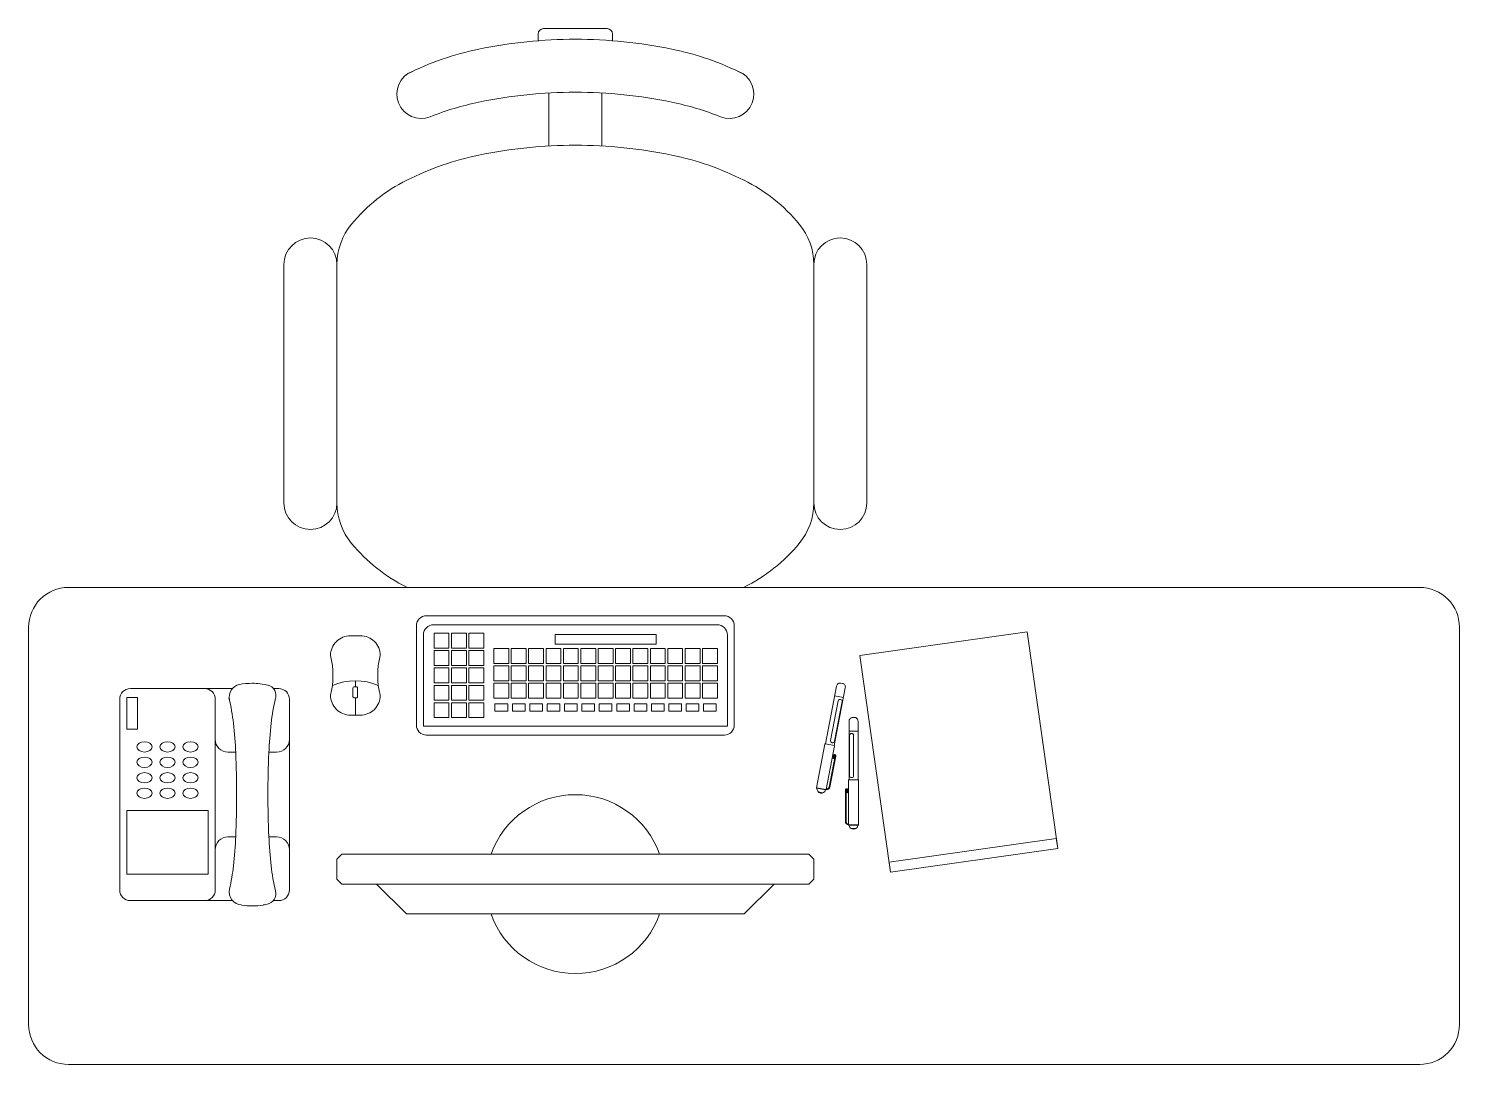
# Model space of a CAD drawing. Header units: millimetres. Extents: x 1551 to 1744, y 1536 to 1676.
# Drawn here: x 1575.98 to 1577.42, y 1580.012 to 1581.054 of the extents above; entities that cross this region are included whole.
import ezdxf

# ---------------------------------------------------------------- set-up
doc = ezdxf.new("R2010")
doc.units = ezdxf.units.MM
doc.layers.add('03_Fina', color=7, linetype='Continuous', lineweight=9)

# ---------------------------------------------------------------- blocks, each defined once
blk = doc.blocks.new('*U49')
blk.add_lwpolyline([(-0.0075, -0.0075), (0.0075, -0.0075), (0.0075, 0.0075), (-0.0075, 0.0075)], close=True)
blk = doc.blocks.new('*U50')
at = {"layer": '03_Fina', "color": 0, "linetype": 'ByBlock', "lineweight": -2, "transparency": 16777216}
for p in [(0, 0), (0.0175, 0), (0.035, 0), (0.0525, 0), (0.07, 0), (0.0875, 0), (0.105, 0), (0.1225, 0), (0.14, 0), (0.1575, 0), (0.175, 0), (0.1925, 0), (0.21, 0), (0, -0.0175), (0.0175, -0.0175), (0.035, -0.0175), (0.0525, -0.0175), (0.07, -0.0175), (0.0875, -0.0175), (0.105, -0.0175), (0.1225, -0.0175), (0.14, -0.0175), (0.1575, -0.0175), (0.175, -0.0175), (0.1925, -0.0175), (0.21, -0.0175), (0, -0.035), (0.0175, -0.035), (0.035, -0.035), (0.0525, -0.035), (0.07, -0.035), (0.0875, -0.035), (0.105, -0.035), (0.1225, -0.035), (0.14, -0.035), (0.1575, -0.035), (0.175, -0.035), (0.1925, -0.035), (0.21, -0.035)]:
    blk.add_blockref('*U49', p, dxfattribs=at)
blk = doc.blocks.new('*U51')
blk.add_lwpolyline([(-0.0075, -0.0075), (0.0075, -0.0075), (0.0075, 0.0075), (-0.0075, 0.0075)], close=True)
blk = doc.blocks.new('*U52')
at = {"layer": '03_Fina', "color": 0, "linetype": 'ByBlock', "lineweight": -2, "transparency": 16777216}
for p in [(0, 0), (0.0175, 0), (0.035, 0), (0, -0.0175), (0.0175, -0.0175), (0.035, -0.0175), (0, -0.035), (0.0175, -0.035), (0.035, -0.035), (0, -0.0525), (0.0175, -0.0525), (0.035, -0.0525), (0, -0.07), (0.0175, -0.07), (0.035, -0.07)]:
    blk.add_blockref('*U51', p, dxfattribs=at)
blk = doc.blocks.new('*U53')
blk.add_lwpolyline([(-0.0064, 0.0037), (0.0064, 0.0037), (0.0064, -0.0037), (-0.0064, -0.0037)], close=True)
blk = doc.blocks.new('*U54')
at = {"layer": '03_Fina', "color": 0, "linetype": 'ByBlock', "lineweight": -2, "transparency": 16777216}
for p in [(0, 0), (0.0175, 0), (0.035, 0), (0.0525, 0), (0.07, 0), (0.0875, 0), (0.105, 0), (0.1225, 0), (0.14, 0), (0.1575, 0), (0.175, 0), (0.1925, 0), (0.21, 0)]:
    blk.add_blockref('*U53', p, dxfattribs=at)
blk = doc.blocks.new('*U55')
blk.add_ellipse((0, 0), major_axis=(-0.0077, 0), ratio=0.672701)
blk = doc.blocks.new('*U56')
at = {"layer": '03_Fina', "color": 0, "linetype": 'ByBlock', "lineweight": -2, "transparency": 16777216}
for p in [(0, 0), (0.0231, 0), (0.0462, 0), (0, -0.0155), (0.0231, -0.0155), (0.0462, -0.0155), (0, -0.0311), (0.0231, -0.0311), (0.0462, -0.0311), (0, -0.0466), (0.0231, -0.0466), (0.0462, -0.0466)]:
    blk.add_blockref('*U55', p, dxfattribs=at)

msp = doc.modelspace()

# ---------------------------------------------------------------- linework, layer by layer
at = {"layer": '03_Fina', "color": 252, "lineweight": 9, "true_color": 0x939598}
for p, q in [((1576.4931, 1581.0418), (1576.4931, 1581.0486)), ((1576.5624, 1581.0539), (1576.4984, 1581.0539)), ((1576.5678, 1581.0418), (1576.5678, 1581.0486)), ((1576.5038, 1580.9892), (1576.5038, 1580.9358)), ((1576.5571, 1580.9892), (1576.5571, 1580.9358)), ((1576.2371, 1580.8166), (1576.2371, 1580.5766)), ((1576.2904, 1580.8166), (1576.2904, 1580.5766)), ((1576.7704, 1580.8166), (1576.7704, 1580.5766)), ((1576.8238, 1580.8166), (1576.8238, 1580.5766)), ((1576.1852, 1580.3899), (1576.0826, 1580.3899)), ((1576.232, 1580.3899), (1576.2265, 1580.3899)), ((1576.309, 1580.3977), (1576.309, 1580.3916)), ((1576.072, 1580.1872), (1576.072, 1580.3792)), ((1576.0896, 1580.381), (1576.0789, 1580.381)), ((1576.0789, 1580.349), (1576.0789, 1580.381)), ((1576.0896, 1580.349), (1576.0896, 1580.381)), ((1576.168, 1580.1872), (1576.168, 1580.3792)), ((1576.2426, 1580.1872), (1576.2426, 1580.3792)), ((1576.309, 1580.3804), (1576.309, 1580.3631)), ((1576.7914, 1580.3826), (1576.8003, 1580.3809)), ((1576.0896, 1580.349), (1576.0789, 1580.349)), ((1576.8149, 1580.3471), (1576.8059, 1580.3471)), ((1576.7731, 1580.2901), (1576.7815, 1580.334)), ((1576.7819, 1580.3343), (1576.7911, 1580.3325)), ((1576.7914, 1580.3321), (1576.7829, 1580.2883)), ((1576.1886, 1580.3259), (1576.1808, 1580.3259)), ((1576.2298, 1580.3259), (1576.222, 1580.3259)), ((1576.7829, 1580.2883), (1576.7731, 1580.2901)), ((1576.7735, 1580.2896), (1576.7823, 1580.2879)), ((1576.7796, 1580.285), (1576.7749, 1580.2859)), ((1576.7796, 1580.285), (1576.7796, 1580.285)), ((1576.7829, 1580.2883), (1576.7829, 1580.2883)), ((1576.8054, 1580.2976), (1576.8054, 1580.2529)), ((1576.8151, 1580.2979), (1576.8057, 1580.2979)), ((1576.8154, 1580.2529), (1576.8154, 1580.2976)), ((1576.161, 1580.2672), (1576.0789, 1580.2672)), ((1576.0789, 1580.2672), (1576.0789, 1580.2032)), ((1576.161, 1580.2672), (1576.161, 1580.2032)), ((1576.8054, 1580.2529), (1576.8054, 1580.2529)), ((1576.8054, 1580.2529), (1576.8154, 1580.2529)), ((1576.8148, 1580.2524), (1576.8059, 1580.2524)), ((1576.808, 1580.2491), (1576.808, 1580.2491)), ((1576.808, 1580.2491), (1576.8128, 1580.2491)), ((1576.1886, 1580.2406), (1576.1808, 1580.2406)), ((1576.2298, 1580.2406), (1576.222, 1580.2406)), ((1576.161, 1580.2032), (1576.0789, 1580.2032)), ((1576.1852, 1580.1766), (1576.0826, 1580.1766)), ((1576.232, 1580.1766), (1576.2264, 1580.1766))]:
    msp.add_line(p, q, dxfattribs=at)
for points in [[(1576.0202, 1580.4917), (1577.3802, 1580.4917, -0.414214), (1577.4202, 1580.4517), (1577.4202, 1580.0517, -0.414214), (1577.3802, 1580.0117), (1576.0202, 1580.0117, -0.414214), (1575.9802, 1580.0517), (1575.9802, 1580.4517, -0.414214)], [(1576.6804, 1580.4631), (1576.3804, 1580.4631, 0.414214), (1576.3704, 1580.4531), (1576.3704, 1580.3531, 0.414214), (1576.3804, 1580.3431), (1576.6804, 1580.3431, 0.414214), (1576.6904, 1580.3531), (1576.6904, 1580.4531, 0.414214)], [(1576.6834, 1580.3521), (1576.3775, 1580.3521), (1576.3775, 1580.4439, -0.414214), (1576.3877, 1580.4541), (1576.6732, 1580.4541, -0.414214), (1576.6834, 1580.4439)], [(1576.314, 1580.4431), (1576.304, 1580.4431, 0.414214), (1576.284, 1580.4231, -0.125), (1576.284, 1580.3831, 0.414214), (1576.304, 1580.3631), (1576.314, 1580.3631, 0.414214), (1576.334, 1580.3831, -0.125), (1576.334, 1580.4231, 0.414214)], [(1576.3101, 1580.3804), (1576.3078, 1580.3804, -0.414214), (1576.3066, 1580.3816), (1576.3066, 1580.3904, -0.414214), (1576.3078, 1580.3916), (1576.3101, 1580.3916, -0.414214), (1576.3113, 1580.3904), (1576.3113, 1580.3816, -0.414214)], [(1576.7887, 1580.3355), (1576.789, 1580.3354, 0.414214), (1576.7912, 1580.3369), (1576.7989, 1580.3767, 0.414214), (1576.7974, 1580.3789), (1576.7971, 1580.379, 0.414214), (1576.7949, 1580.3775), (1576.7873, 1580.3377, 0.414214)], [(1576.8086, 1580.3003), (1576.8083, 1580.3003, -0.414214), (1576.8064, 1580.3022), (1576.8064, 1580.3428, -0.414214), (1576.8083, 1580.3447), (1576.8086, 1580.3447, -0.414214), (1576.8104, 1580.3428), (1576.8104, 1580.3022, -0.414214)]]:
    msp.add_lwpolyline(points, format="xyb", close=True, dxfattribs=at)
for points in [[(1576.6118, 1580.4345), (1576.5101, 1580.4345), (1576.5101, 1580.4443), (1576.6118, 1580.4443)], [(1576.9851, 1580.4468), (1576.8168, 1580.423), (1576.8476, 1580.2052), (1577.0159, 1580.229)], [(1577.0145, 1580.2389), (1576.8462, 1580.2151), (1576.8476, 1580.2052), (1577.0159, 1580.229)], [(1576.7654, 1580.2231), (1576.2954, 1580.2231), (1576.2904, 1580.2181), (1576.2904, 1580.1981), (1576.2954, 1580.1931), (1576.7654, 1580.1931), (1576.7704, 1580.1981), (1576.7704, 1580.2181)], [(1576.3304, 1580.1931), (1576.3604, 1580.1631), (1576.7004, 1580.1631), (1576.7304, 1580.1931)]]:
    msp.add_lwpolyline(points, close=True, dxfattribs=at)
for points in [[(1576.7821, 1580.3342), (1576.7933, 1580.3924, -0.414214), (1576.7977, 1580.3954), (1576.7992, 1580.3951, -0.414214), (1576.8021, 1580.3907), (1576.7909, 1580.3325)], [(1576.8149, 1580.2979), (1576.8149, 1580.3571, 0.414214), (1576.8111, 1580.3609), (1576.8096, 1580.3609, 0.414214), (1576.8059, 1580.3571), (1576.8059, 1580.2979)], [(1576.783, 1580.2889, 0.414214), (1576.786, 1580.2908), (1576.792, 1580.3221, 0.414214), (1576.7915, 1580.3229), (1576.7915, 1580.3229, 0.414214), (1576.7908, 1580.3224), (1576.7904, 1580.3206, 0.317837), (1576.7907, 1580.32, -0.317837), (1576.7909, 1580.3197), (1576.7909, 1580.3197, -0.517638), (1576.7904, 1580.3195, -0.317837), (1576.7898, 1580.3208), (1576.7901, 1580.3225, -0.414214), (1576.7916, 1580.3235, -0.414214), (1576.7926, 1580.322), (1576.7866, 1580.2907, -0.414214), (1576.7829, 1580.2883)], [(1576.8054, 1580.2535, -0.414214), (1576.8029, 1580.256), (1576.8029, 1580.2879, -0.414214), (1576.8035, 1580.2885), (1576.8035, 1580.2885, -0.414214), (1576.8041, 1580.2879), (1576.8041, 1580.2861, -0.317837), (1576.8037, 1580.2855, 0.317837), (1576.8035, 1580.2852), (1576.8035, 1580.2852, 0.517638), (1576.8039, 1580.2849, 0.317837), (1576.8047, 1580.2861), (1576.8047, 1580.2879, 0.414214), (1576.8035, 1580.2891, 0.414214), (1576.8022, 1580.2879), (1576.8022, 1580.256, 0.414214), (1576.8054, 1580.2529)]]:
    msp.add_lwpolyline(points, format="xyb", dxfattribs=at)
for centre, radius, start, end in [((1576.4984, 1581.0486), 0.00533, 90, 180), ((1576.5624, 1581.0486), 0.00533, 0, 90), ((1576.5304, 1580.5646), 0.4786, 90, 101.7009), ((1576.5304, 1580.5646), 0.4786, 78.2991, 90), ((1576.4937, 1580.7423), 0.2972, 101.7009, 116.5651), ((1576.5672, 1580.7423), 0.2972, 63.4349, 78.2991), ((1576.3753, 1580.9881), 0.0245, 111.5813, 291.5813), ((1576.6856, 1580.9881), 0.0245, 248.4187, 68.4187), ((1576.4937, 1580.6889), 0.2972, 101.7009, 111.5813), ((1576.5304, 1580.5113), 0.4786, 90, 101.7009), ((1576.5304, 1580.5113), 0.4786, 78.2991, 90), ((1576.5672, 1580.6889), 0.2972, 68.4187, 78.2991), ((1576.5304, 1580.458), 0.4786, 90, 101.7009), ((1576.5304, 1580.458), 0.4786, 78.2991, 90), ((1576.4937, 1580.6356), 0.2972, 101.7009, 116.5651), ((1576.5672, 1580.6356), 0.2972, 63.4349, 78.2991), ((1576.4378, 1580.7473), 0.1723, 116.5651, 140.3607), ((1576.6231, 1580.7473), 0.1723, 39.6393, 63.4349), ((1576.3542, 1580.8166), 0.0637, 140.3607, 180), ((1576.7067, 1580.8166), 0.0637, 0, 39.6393), ((1576.2638, 1580.8166), 0.0267, 0, 180), ((1576.7971, 1580.8166), 0.0267, 0, 180), ((1576.2638, 1580.5766), 0.0267, 180, 0), ((1576.3542, 1580.5766), 0.0637, 180, 219.6393), ((1576.7067, 1580.5766), 0.0637, 320.3607, 0), ((1576.7971, 1580.5766), 0.0267, 180, 0), ((1576.4378, 1580.6459), 0.1723, 219.6393, 243.4349), ((1576.6231, 1580.6459), 0.1723, 296.5651, 320.3607), ((1576.0826, 1580.3792), 0.0107, 90, 180), ((1576.1573, 1580.3792), 0.0107, 0, 90), ((1576.1948, 1580.3814), 0.0128, 101.2958, 193.3617), ((1576.2053, 1580.3287), 0.0665, 90, 101.2958), ((1576.2053, 1580.3287), 0.0665, 76.0825, 90), ((1576.2184, 1580.383), 0.0107, 340.2489, 76.4245), ((1576.232, 1580.3792), 0.0107, 0, 90), ((1576.309, 1580.3373), 0.0604, 67.5, 112.5), ((1575.997, 1580.3344), 0.1904, 6.1675, 13.8968), ((1576.1937, 1580.3953), 0.0197, 233.5958, 233.7272), ((1576.4135, 1580.3344), 0.1904, 166.1032, 173.8325), ((1575.7151, 1580.304), 0.474, 2.5629, 6.1675), ((1576.6955, 1580.304), 0.474, 173.8325, 177.4371), ((1576.1808, 1580.3387), 0.0128, 180, 270), ((1576.2298, 1580.3387), 0.0128, 270, 0), ((1576.7819, 1580.334), 0.000313, 79.0871, 169.0871), ((1576.7911, 1580.3322), 0.000313, 349.0871, 79.0871), ((1575.252, 1580.2832), 0.9375, 0, 2.5629), ((1577.1585, 1580.2832), 0.9375, 177.4371, 180), ((1576.7736, 1580.2901), 0.0005, 169.0871, 262.2718), ((1576.778, 1580.2892), 0.0045, 175.4565, 342.7176), ((1576.7824, 1580.2883), 0.0005, 255.9023, 349.0871), ((1576.8057, 1580.2976), 0.000313, 90, 180), ((1576.8151, 1580.2976), 0.000313, 0, 90), ((1575.252, 1580.2832), 0.9375, 357.4371, 0), ((1577.1585, 1580.2832), 0.9375, 180, 182.5629), ((1576.5304, 1580.1931), 0.09, 19.4712, 160.5288), ((1576.8059, 1580.2529), 0.0005, 180, 273.1847), ((1576.8104, 1580.2529), 0.0045, 186.3695, 353.6305), ((1576.8149, 1580.2529), 0.0005, 266.8153, 0), ((1576.1808, 1580.2278), 0.0128, 90, 180), ((1575.7151, 1580.2625), 0.474, 353.8325, 357.4371), ((1576.6955, 1580.2625), 0.474, 182.5629, 186.1675), ((1576.2298, 1580.2278), 0.0128, 0, 90), ((1575.997, 1580.232), 0.1904, 346.6383, 353.8325), ((1576.4135, 1580.232), 0.1904, 186.1675, 193.8968), ((1576.0826, 1580.1872), 0.0107, 180, 270), ((1576.1573, 1580.1872), 0.0107, 270, 0), ((1576.1948, 1580.1851), 0.0128, 166.6383, 268.4297), ((1576.2184, 1580.1836), 0.0107, 279.5352, 14.6502), ((1576.232, 1580.1872), 0.0107, 270, 0), ((1576.2053, 1580.2377), 0.0665, 260.5924, 270), ((1576.2053, 1580.2377), 0.0665, 270, 279.4076), ((1576.2099, 1580.21), 0.0384, 279.4076, 287.8024), ((1576.5304, 1580.1931), 0.09, 199.4712, 340.5288)]:
    msp.add_arc(centre, radius, start, end, dxfattribs=at)

# ---------------------------------------------------------------- block references
at = {"layer": '03_Fina', "color": 252, "lineweight": 9, "true_color": 0x939598, "rotation": 180}
for name, p in [('*U52', (1576.4307, 1580.3681)), ('*U50', (1576.6659, 1580.3877)), ('*U54', (1576.6659, 1580.3709)), ('*U56', (1576.143, 1580.2846))]:
    msp.add_blockref(name, p, dxfattribs=at)

doc.saveas('drawing.dxf')
